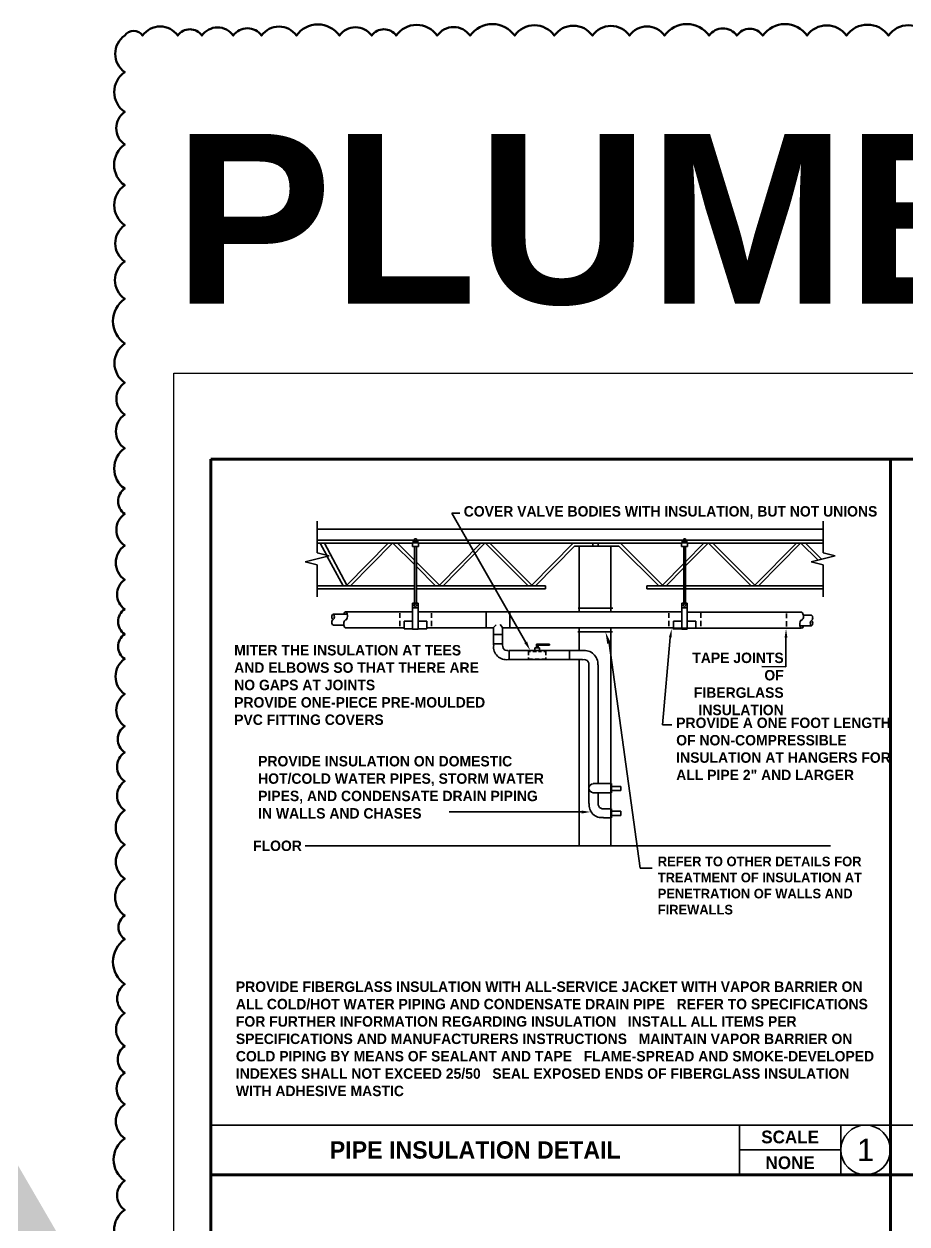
# Model space of a CAD drawing. Header units: inches. Extents: x 2025 to 34930, y -6955 to 4650.
# Drawn here: x 8277.8 to 8589.7, y -2158.5 to -1734.5 of the extents above; entities that cross this region are included whole.
import ezdxf

# ---------------------------------------------------------------- set-up
doc = ezdxf.new("R2010")
doc.units = ezdxf.units.IN
doc.header["$MEASUREMENT"] = 0
doc.layers.get('DEFPOINTS').update_dxf_attribs({"color": 104})
doc.layers.add('PDF-TEXT', color=7, linetype='Continuous', lineweight=35)
doc.layers.add('REV.01', color=1, linetype='Continuous', lineweight=50)
doc.styles.add('Century Gothic_B', font='GOTHICB.TTF', dxfattribs={"height": 6.659722})
doc.styles.add('PDF Arial', font='arial.ttf')
doc.styles.add('PDF Arial Bold', font='arialbd.ttf')
doc.styles.add('SWISS', font='swissl.ttf')
doc.dimstyles.new('STANDARD$7', dxfattribs={"dimscale": 48, "dimtxt": 0.125, "dimasz": 0.125, "dimexe": 0.0625, "dimexo": 0.0625, "dimgap": 0.0625, "dimtad": 1, "dimdec": 0, "dimzin": 3, "dimdsep": 46, "dimlunit": 4, "dimtxsty": 'SWISS', "dimcen": 0.0625, "dimadec": 0, "dimazin": 0, "dimtfac": 1, "dimtdec": 0, "dimtmove": 0, "dimatfit": 3, "dimfxl": 1, "dimfrac": 2, "dimtolj": 1, "dimtzin": 0, "dimarcsym": 0})

msp = doc.modelspace()

# ---------------------------------------------------------------- linework, layer by layer
at = {"layer": 'DEFPOINTS'}
msp.add_lwpolyline([(8330.71, -1857.81), (9797.6, -1857.81), (9797.6, -2938.88), (8330.71, -2938.88)], close=True, dxfattribs=at)
at = {"layer": 'PDF-TEXT', "color": 42, "lineweight": 100}
for p, q in [((8343.83, -2917.77), (8343.83, -1888.19)), ((8343.83, -1888.19), (9787.29, -1888.19)), ((8583.83, -1888.19), (8583.83, -2917.77)), ((8343.83, -2141.08), (9787.29, -2141.08))]:
    msp.add_line(p, q, dxfattribs=at)
at = {"layer": 'PDF-TEXT'}
for p, q in [((8455.04, -1952.95), (8428.95, -1907.25)), ((8428.95, -1907.25), (8431.76, -1907.25)), ((8381.34, -1921.36), (8381.34, -1910.12)), ((8560.04, -1910.12), (8560.04, -1921.36)), ((8381.34, -1912.93), (8560.05, -1912.93)), ((8381.33, -1916.87), (8415.68, -1916.87)), ((8381.5, -1917.93), (8415.01, -1917.93)), ((8384.71, -1922.21), (8382.35, -1917.93)), ((8391.85, -1932.72), (8383.92, -1917.93)), ((8406.46, -1917.93), (8391.85, -1932.72)), ((8407.92, -1917.93), (8393.14, -1932.94)), ((8415.74, -1925.47), (8408.09, -1917.93)), ((8415.74, -1923.95), (8409.67, -1917.93)), ((8415.01, -1917.76), (8417.09, -1917.76)), ((8415.01, -1917.77), (8415.01, -1919.11)), ((8417.09, -1919.11), (8415.01, -1919.11)), ((8415.23, -1917.54), (8416.86, -1917.54)), ((8415.24, -1917.09), (8415.24, -1917.71)), ((8416.87, -1917.09), (8415.24, -1917.09)), ((8415.24, -1917.71), (8416.87, -1917.71)), ((8415.69, -1917.09), (8415.69, -1916.41)), ((8415.69, -1916.41), (8416.42, -1916.41)), ((8415.74, -1939.07), (8415.74, -1919.12)), ((8416.41, -1916.87), (8510.8, -1916.87)), ((8416.41, -1939.07), (8416.41, -1919.12)), ((8416.42, -1916.41), (8416.42, -1917.09)), ((8416.87, -1917.71), (8416.87, -1917.09)), ((8417.09, -1917.76), (8417.09, -1919.11)), ((8417.09, -1917.93), (8509.96, -1917.93)), ((8439.12, -1917.93), (8424.51, -1932.72)), ((8440.58, -1917.93), (8425.8, -1932.94)), ((8455.82, -1932.94), (8440.75, -1917.93)), ((8457.17, -1932.72), (8442.33, -1917.93)), ((8471.79, -1917.93), (8457.17, -1932.72)), ((8472.29, -1918.95), (8458.46, -1932.94)), ((8487.92, -1918.94), (8472.29, -1918.94)), ((8473.92, -1918.95), (8473.92, -1942.22)), ((8478.65, -1917.88), (8478.65, -1919)), ((8480.56, -1917.88), (8480.56, -1919)), ((8485.11, -1918.95), (8485.11, -1942.22)), ((8501.98, -1932.94), (8487.92, -1918.94)), ((8503.32, -1932.72), (8488.48, -1917.93)), ((8510.07, -1917.76), (8512.15, -1917.76)), ((8510.07, -1917.77), (8510.07, -1919.12)), ((8512.15, -1919.11), (8510.07, -1919.11)), ((8510.29, -1917.09), (8511.92, -1917.09)), ((8510.29, -1917.71), (8510.29, -1917.09)), ((8510.29, -1917.54), (8511.93, -1917.54)), ((8511.92, -1917.71), (8510.29, -1917.71)), ((8511.47, -1916.42), (8510.8, -1916.42)), ((8510.8, -1916.42), (8510.8, -1917.09)), ((8510.8, -1939.07), (8510.8, -1919.11)), ((8511.47, -1917.09), (8511.47, -1916.42)), ((8519.4, -1917.93), (8511.47, -1925.91)), ((8517.94, -1917.93), (8511.47, -1924.45)), ((8511.47, -1939.07), (8511.47, -1919.11)), ((8511.48, -1916.86), (8560.04, -1916.86)), ((8511.92, -1917.09), (8511.92, -1917.71)), ((8512.15, -1917.76), (8512.15, -1919.11)), ((8512.21, -1917.93), (8560.04, -1917.93)), ((8534.63, -1932.94), (8519.57, -1917.93)), ((8535.98, -1932.71), (8521.14, -1917.93)), ((8550.6, -1917.93), (8535.98, -1932.72)), ((8552.06, -1917.93), (8537.22, -1932.94)), ((8558.24, -1923.95), (8552.22, -1917.94)), ((8559.48, -1923.61), (8553.8, -1917.94)), ((8377.12, -1924.51), (8385.55, -1922.43)), ((8381.34, -1925.58), (8377.12, -1924.51)), ((8385.55, -1922.43), (8381.34, -1921.36)), ((8390.5, -1932.94), (8384.88, -1922.6)), ((8424.51, -1932.72), (8416.41, -1924.62)), ((8564.26, -1922.43), (8555.83, -1924.51)), ((8555.83, -1924.51), (8560.04, -1925.57)), ((8560.04, -1921.36), (8564.26, -1922.43)), ((8381.34, -1936.82), (8381.34, -1925.58)), ((8423.16, -1932.95), (8416.41, -1926.19)), ((8510.8, -1925.13), (8503.32, -1932.72)), ((8510.8, -1926.65), (8504.56, -1932.94)), ((8560.04, -1925.57), (8560.04, -1936.82)), ((8381.33, -1932.94), (8415.74, -1932.94)), ((8416.42, -1932.94), (8461.95, -1932.94)), ((8461.94, -1932.94), (8461.94, -1934.01)), ((8497.81, -1934.01), (8497.81, -1932.94)), ((8497.81, -1932.94), (8510.8, -1932.94)), ((8511.48, -1932.94), (8560.04, -1932.94)), ((8381.33, -1934.01), (8415.74, -1934.01)), ((8416.42, -1934.01), (8461.95, -1934.01)), ((8510.8, -1934.01), (8497.81, -1934.01)), ((8511.48, -1934.01), (8560.04, -1934.01)), ((8416.98, -1939.07), (8415.06, -1939.07)), ((8415.06, -1939.07), (8415.06, -1948.35)), ((8415.06, -1940.7), (8416.98, -1940.7)), ((8415.74, -1939.46), (8415.57, -1939.69)), ((8415.57, -1939.69), (8415.57, -1939.91)), ((8415.57, -1939.91), (8415.74, -1940.14)), ((8415.96, -1939.35), (8415.74, -1939.46)), ((8415.74, -1940.14), (8415.96, -1940.25)), ((8416.19, -1939.4), (8415.96, -1939.35)), ((8415.96, -1940.25), (8416.19, -1940.2)), ((8416.41, -1939.58), (8416.19, -1939.4)), ((8416.19, -1940.2), (8416.41, -1940.02)), ((8416.47, -1939.8), (8416.41, -1939.58)), ((8416.41, -1940.02), (8416.47, -1939.8)), ((8416.98, -1948.35), (8416.98, -1939.07)), ((8485.72, -1940.93), (8473.47, -1940.93)), ((8512.04, -1939.07), (8510.19, -1939.07)), ((8510.19, -1939.07), (8510.19, -1948.34)), ((8510.19, -1940.7), (8512.04, -1940.7)), ((8510.8, -1939.46), (8510.63, -1939.69)), ((8510.63, -1939.69), (8510.63, -1939.92)), ((8510.63, -1939.92), (8510.8, -1940.14)), ((8511.02, -1939.35), (8510.8, -1939.46)), ((8510.8, -1940.14), (8511.02, -1940.25)), ((8511.24, -1939.41), (8511.02, -1939.35)), ((8511.02, -1940.25), (8511.24, -1940.2)), ((8511.47, -1939.58), (8511.24, -1939.41)), ((8511.24, -1940.2), (8511.47, -1940.03)), ((8511.53, -1939.8), (8511.47, -1939.58)), ((8511.47, -1940.03), (8511.53, -1939.8)), ((8512.04, -1948.34), (8512.04, -1939.07)), ((8386.57, -1943.62), (8386.51, -1943.96)), ((8386.51, -1943.96), (8386.57, -1944.3)), ((8386.57, -1945.53), (8386.51, -1945.87)), ((8386.51, -1945.87), (8386.57, -1946.21)), ((8386.62, -1943.34), (8386.57, -1943.62)), ((8386.57, -1944.3), (8386.62, -1944.58)), ((8386.62, -1945.25), (8386.57, -1945.53)), ((8386.79, -1943.12), (8386.62, -1943.34)), ((8386.62, -1944.58), (8386.79, -1944.8)), ((8386.79, -1945.03), (8386.62, -1945.25)), ((8386.96, -1943.06), (8386.79, -1943.12)), ((8386.79, -1944.8), (8386.96, -1944.86)), ((8386.96, -1944.97), (8386.79, -1945.03)), ((8392.02, -1943.01), (8386.96, -1943.01)), ((8387.13, -1943.12), (8386.96, -1943.06)), ((8386.96, -1944.86), (8387.13, -1944.8)), ((8387.3, -1943.34), (8387.13, -1943.12)), ((8387.13, -1944.8), (8387.3, -1944.58)), ((8387.35, -1943.62), (8387.3, -1943.34)), ((8387.3, -1944.58), (8387.35, -1944.3)), ((8387.41, -1943.96), (8387.35, -1943.62)), ((8387.35, -1944.3), (8387.41, -1943.96)), ((8390.78, -1945.98), (8390.73, -1946.43)), ((8390.84, -1945.59), (8390.78, -1945.98)), ((8391.01, -1945.31), (8390.84, -1945.59)), ((8391.18, -1945.08), (8391.01, -1945.31)), ((8391.4, -1945.03), (8391.18, -1945.08)), ((8391.4, -1942.22), (8414.95, -1942.22)), ((8410.52, -1944.3), (8410.52, -1942.67)), ((8410.52, -1947.27), (8410.52, -1945.37)), ((8412.08, -1945.42), (8415.12, -1945.42)), ((8412.09, -1948.12), (8412.09, -1945.42)), ((8416.92, -1942.22), (8510.18, -1942.22)), ((8416.98, -1945.42), (8420.02, -1945.42)), ((8420.02, -1945.42), (8420.02, -1948.12)), ((8421.75, -1944.3), (8421.75, -1942.67)), ((8421.75, -1947.28), (8421.75, -1945.37)), ((8441.09, -1947.78), (8441.09, -1942.22)), ((8449.42, -1947.78), (8449.42, -1942.21)), ((8505.57, -1944.3), (8505.57, -1942.67)), ((8505.57, -1947.28), (8505.57, -1945.37)), ((8507.2, -1948.12), (8507.2, -1945.42)), ((8507.2, -1945.42), (8510.18, -1945.42)), ((8512.04, -1942.27), (8552.35, -1942.27)), ((8512.04, -1945.42), (8515.13, -1945.42)), ((8515.13, -1945.42), (8515.13, -1948.12)), ((8516.87, -1944.29), (8516.87, -1942.66)), ((8516.87, -1947.27), (8516.87, -1945.36)), ((8547.16, -1944.41), (8547.16, -1942.78)), ((8547.16, -1947.39), (8547.16, -1945.48)), ((8551.89, -1945.7), (8551.78, -1946.15)), ((8552, -1945.36), (8551.89, -1945.7)), ((8552.23, -1945.14), (8552, -1945.36)), ((8552.45, -1945.08), (8552.23, -1945.14)), ((8552.57, -1942.33), (8552.4, -1942.28)), ((8552.4, -1945.08), (8552.62, -1945.03)), ((8552.79, -1942.56), (8552.57, -1942.33)), ((8552.62, -1945.03), (8552.79, -1944.8)), ((8552.9, -1942.84), (8552.79, -1942.56)), ((8552.79, -1944.8), (8552.96, -1944.52)), ((8553.01, -1943.23), (8552.9, -1942.84)), ((8552.96, -1944.52), (8553.07, -1944.13)), ((8553.07, -1943.68), (8553.01, -1943.23)), ((8553.07, -1943.34), (8555.94, -1943.34)), ((8553.07, -1944.13), (8553.07, -1943.68)), ((8555.54, -1945.82), (8555.49, -1946.15)), ((8555.6, -1945.54), (8555.54, -1945.82)), ((8555.77, -1945.31), (8555.6, -1945.54)), ((8555.94, -1945.25), (8555.77, -1945.31)), ((8556.11, -1943.45), (8555.94, -1943.4)), ((8555.94, -1945.19), (8556.11, -1945.14)), ((8556.11, -1945.31), (8555.94, -1945.25)), ((8556.28, -1943.67), (8556.11, -1943.45)), ((8556.11, -1945.14), (8556.28, -1944.91)), ((8556.28, -1945.54), (8556.11, -1945.31)), ((8556.33, -1943.96), (8556.28, -1943.67)), ((8556.28, -1944.91), (8556.33, -1944.63)), ((8556.33, -1945.82), (8556.28, -1945.54)), ((8556.39, -1944.3), (8556.33, -1943.96)), ((8556.33, -1944.63), (8556.39, -1944.3)), ((8556.39, -1946.15), (8556.33, -1945.82)), ((8386.57, -1946.21), (8386.62, -1946.49)), ((8386.62, -1946.49), (8386.79, -1946.71)), ((8386.79, -1946.71), (8386.96, -1946.77)), ((8390.73, -1946.83), (8386.96, -1946.83)), ((8390.73, -1946.43), (8390.78, -1946.88)), ((8390.78, -1946.88), (8390.84, -1947.28)), ((8390.84, -1947.28), (8391.01, -1947.56)), ((8391.01, -1947.56), (8391.18, -1947.78)), ((8391.18, -1947.78), (8391.4, -1947.84)), ((8391.4, -1947.84), (8412.09, -1947.84)), ((8415.12, -1948.12), (8412.09, -1948.12)), ((8415.06, -1948.35), (8416.98, -1948.35)), ((8420.02, -1948.12), (8416.98, -1948.12)), ((8420.06, -1947.78), (8443.62, -1947.78)), ((8443.62, -1947.67), (8444.52, -1946.72)), ((8443.62, -1953.97), (8443.62, -1947.67)), ((8446.83, -1950.15), (8443.62, -1950.15)), ((8446.83, -1947.67), (8445.93, -1946.66)), ((8446.82, -1947.67), (8446.82, -1953.97)), ((8446.83, -1947.78), (8507.2, -1947.78)), ((8485.67, -1949.24), (8473.42, -1949.24)), ((8473.92, -1947.78), (8473.92, -1955.88)), ((8485.11, -1947.78), (8485.11, -2024.91)), ((8506.92, -1947.9), (8552.46, -1947.9)), ((8506.92, -1948.12), (8512.04, -1948.12)), ((8510.18, -1948.12), (8507.2, -1948.12)), ((8510.19, -1948.34), (8512.04, -1948.34)), ((8551.78, -1946.15), (8551.78, -1946.6)), ((8551.78, -1946.6), (8551.84, -1947.05)), ((8551.83, -1947.11), (8555.94, -1947.11)), ((8551.84, -1947.05), (8551.95, -1947.39)), ((8551.95, -1947.39), (8552.12, -1947.72)), ((8552.12, -1947.72), (8552.34, -1947.84)), ((8552.34, -1947.84), (8552.57, -1947.89)), ((8552.57, -1947.89), (8552.79, -1947.78)), ((8552.79, -1947.78), (8552.96, -1947.5)), ((8552.96, -1947.5), (8553.07, -1947.11)), ((8555.49, -1946.15), (8555.54, -1946.49)), ((8555.54, -1946.49), (8555.6, -1946.77)), ((8555.6, -1946.77), (8555.77, -1947)), ((8555.77, -1947), (8555.94, -1947.05)), ((8555.94, -1947.05), (8556.11, -1947)), ((8556.11, -1947), (8556.28, -1946.77)), ((8556.28, -1946.77), (8556.33, -1946.49)), ((8556.33, -1946.49), (8556.39, -1946.15)), ((8446.83, -1953.52), (8443.62, -1953.52)), ((8446.83, -1953.96), (8446.89, -1954.47)), ((8446.89, -1954.47), (8447.05, -1954.97)), ((8458.85, -1954.87), (8458.85, -1953.57)), ((8458.85, -1953.57), (8463.41, -1953.57)), ((8463.41, -1953.97), (8459.42, -1953.97)), ((8459.42, -1953.97), (8459.42, -1954.87)), ((8463.41, -1953.57), (8463.41, -1953.97)), ((8484.43, -1953.24), (8495.45, -2032.75)), ((8506.07, -1951.21), (8503.26, -1982.06)), ((8546.93, -1951.34), (8546.9, -1961.58)), ((8447.05, -1954.97), (8447.34, -1955.43)), ((8447.34, -1955.43), (8447.78, -1955.7)), ((8447.78, -1955.7), (8448.29, -1955.88)), ((8448.29, -1955.88), (8448.8, -1955.88)), ((8449.14, -1959.03), (8449.13, -1955.88)), ((8449.13, -1955.88), (8475.04, -1955.88)), ((8456.67, -1956.15), (8455.99, -1956.15)), ((8455.99, -1956.16), (8455.99, -1957.45)), ((8455.99, -1958.86), (8455.99, -1958.29)), ((8458.8, -1956.16), (8457.56, -1956.16)), ((8458.18, -1955.88), (8458.18, -1954.87)), ((8458.18, -1954.87), (8459.92, -1954.87)), ((8460.6, -1956.16), (8459.53, -1956.16)), ((8459.92, -1954.87), (8459.92, -1955.88)), ((8462.06, -1956.16), (8461.44, -1956.16)), ((8462.06, -1957.45), (8462.06, -1956.16)), ((8462.06, -1958.86), (8462.06, -1958.3)), ((8470.49, -1955.94), (8470.49, -1959.08)), ((8475.04, -1959.03), (8448.79, -1959.03)), ((8457.34, -1958.86), (8455.99, -1958.86)), ((8458.29, -1958.86), (8459.75, -1958.86)), ((8460.71, -1958.86), (8462.06, -1958.86)), ((8473.92, -1959.02), (8473.92, -2024.91)), ((8475.66, -1959.02), (8475.1, -1959.08)), ((8476.17, -1959.14), (8475.66, -1959.02)), ((8476.68, -1959.42), (8476.17, -1959.14)), ((8477.01, -1959.81), (8476.68, -1959.42)), ((8477.3, -1960.32), (8477.01, -1959.81)), ((8477.35, -1960.88), (8477.3, -1960.32)), ((8477.35, -2009.84), (8477.35, -1960.88)), ((8480.55, -1960.88), (8480.55, -2002.87)), ((8546.9, -1961.58), (8538.36, -1961.54)), ((8503.26, -1982.06), (8506.58, -1982.06)), ((8485.27, -2002.87), (8478.87, -2002.87)), ((8485.22, -2003.83), (8488.65, -2003.83)), ((8488.65, -2005.29), (8485.22, -2005.29)), ((8485.27, -2006.08), (8485.27, -2002.87)), ((8488.65, -2003.83), (8488.65, -2005.29)), ((8485.28, -2006.08), (8478.87, -2006.08)), ((8480.55, -2006.08), (8480.55, -2009.84)), ((8474.71, -2012.87), (8428, -2012.87)), ((8480.56, -2009.84), (8480.62, -2010.35)), ((8480.62, -2010.35), (8480.78, -2010.85)), ((8480.78, -2010.85), (8481.06, -2011.3)), ((8481.06, -2011.3), (8481.51, -2011.58)), ((8481.51, -2011.58), (8482.02, -2011.75)), ((8482.02, -2011.75), (8482.53, -2011.75)), ((8485.27, -2011.75), (8482.52, -2011.75)), ((8485.22, -2012.65), (8488.65, -2012.65)), ((8485.27, -2014.91), (8485.27, -2011.75)), ((8488.65, -2012.65), (8488.65, -2014.12)), ((8482.52, -2014.91), (8485.27, -2014.91)), ((8488.65, -2014.12), (8485.22, -2014.12)), ((8377.12, -2024.85), (8562.63, -2024.85)), ((8495.45, -2032.75), (8499.61, -2032.75)), ((9787.29, -2123.5), (8343.83, -2123.5)), ((8530.5, -2141.08), (8530.5, -2123.5)), ((8566.27, -2141.08), (8566.27, -2123.5)), ((8566.27, -2132.28), (8530.5, -2132.28))]:
    msp.add_line(p, q, dxfattribs=at)
msp.add_circle((8575.05, -2132.28), 8.78, dxfattribs=at)
for centre, radius, start, end in [((8448.14, -1954.58), 4.49, 172.7673, 278.3986), ((8475.71, -1960.63), 4.8, 357.0465, 97.9356), ((8478.92, -2004.5), 1.58, 91.6509, 266.3583), ((8481.87, -2010.4), 4.49, 172.8715, 278.4408)]:
    msp.add_arc(centre, radius, start, end, dxfattribs=at)
msp.add_ellipse((8391.4, -1943.61), major_axis=(-0.01, 1.42), ratio=0.477879, start_param=3.128008, end_param=7.407879, dxfattribs=at)
at = {"layer": 'PDF-TEXT', "transparency": 33554559}
for points in [[(8483.77, -1953.46), (8485.06, -1953.01), (8483.2, -1949.35)], [(8505.57, -1951.1), (8506.58, -1951.27), (8506.58, -1948.06)], [(8547.45, -1951.34), (8546.41, -1951.34), (8546.94, -1948.17)], [(8455.48, -1952.67), (8454.52, -1953.18), (8456.55, -1955.71)], [(8474.71, -2012.37), (8474.71, -2013.44), (8477.92, -2012.87)]]:
    msp.add_solid(points, dxfattribs=at)
at = {"layer": 'REV.01'}
msp.add_lwpolyline([(8597.24, -1738.58, 0.520567), (8583.14, -1738.58, 0.520567), (8568.29, -1738.58, 0.520567), (8554.39, -1738.58, 0.520567), (8538.73, -1738.58, 0.520567), (8529.56, -1738.58, 0.520567), (8519.76, -1738.58, 0.520567), (8504.01, -1738.58, 0.520567), (8491.64, -1738.58, 0.520567), (8478.55, -1738.58, 0.520567), (8465.1, -1738.58, 0.520567), (8451.1, -1738.58, 0.520567), (8435.35, -1738.58, 0.520567), (8423.72, -1738.58, 0.520567), (8409.23, -1738.58, 0.520567), (8400.59, -1738.58, 0.520567), (8389.17, -1738.58, 0.520567), (8374.01, -1738.58, 0.520567), (8361.71, -1738.58, 0.520567), (8351.71, -1738.58, 0.520567), (8340.62, -1738.58, 0.520567), (8332.1, -1738.58, 0.520567), (8319.7, -1738.58, 0.520567), (8313.35, -1738.58, 0.520567), (8313.35, -1751.47, 0.520567), (8313.35, -1765.57, 0.520567), (8313.35, -1777.05, 0.520567), (8313.35, -1791.44, 0.520567), (8313.35, -1805.56, 0.520567), (8313.35, -1818.41, 0.520567), (8313.35, -1831.56, 0.520567), (8313.35, -1847.4, 0.520567), (8313.35, -1861.24, 0.520567), (8313.35, -1872.46, 0.520567), (8313.35, -1884.4, 0.520567), (8313.35, -1898.64, 0.520567), (8313.35, -1907.57, 0.520567), (8313.35, -1918.77, 0.520567), (8313.35, -1930.83, 0.520567), (8313.35, -1941.21, 0.520567), (8313.35, -1950.06, 0.520567), (8313.35, -1958.82, 0.520567), (8313.35, -1971.21, 0.520567), (8313.35, -1982.56, 0.520567), (8313.35, -1991.81, 0.520567), (8313.35, -2002.04, 0.520567), (8313.35, -2012.28, 0.520567), (8313.35, -2024.46, 0.520567), (8313.35, -2036.47, 0.520567), (8313.35, -2049.47, 0.520567), (8313.35, -2057.85, 0.520567), (8313.35, -2073.73, 0.520567), (8313.35, -2083.92, 0.520567), (8313.35, -2095.58, 0.520567), (8313.35, -2105.07, 0.520567), (8313.35, -2116.11, 0.520567), (8313.35, -2128.23, 0.520567), (8313.35, -2143.19, 0.520567), (8313.35, -2153.49, 0.520567), (8313.35, -2167.92, 0.520567)], format="xyb", dxfattribs=at)

# ---------------------------------------------------------------- texts
at = {"layer": 'DEFPOINTS', "insert": (8330.71, -1773.3), "char_height": 60, "attachment_point": 1, "style": 'PDF Arial'}
msp.add_mtext('{\\fArial|b1|i0|c0|p34;PLUMBING GENERAL DETAILS}', dxfattribs=at)
at = {"layer": 'PDF-TEXT', "attachment_point": 7, "style": 'Century Gothic_B'}
for s, insert, char_height in [('COVER VALVE BODIES WITH INSULATION, BUT NOT UNIONS', (8433.11, -1909.33), 3.6823), ('FLOOR', (8358.7, -2026.72), 3.682)]:
    msp.add_mtext(s, dxfattribs=dict(at, insert=insert, char_height=char_height))
at = {"layer": 'PDF-TEXT'}
for s, insert, char_height, width, attachment_point, style in [('MITER THE INSULATION AT TEES AND ELBOWS SO THAT THERE ARE NO GAPS AT JOINTS  \\PPROVIDE ONE-PIECE PRE-MOULDED PVC FITTING COVERS', (8352.03, -1953.89), 3.6823, 90.0989, 1, 'Century Gothic_B'), ('TAPE JOINTS OF FIBERGLASS INSULATION', (8546.12, -1956.58), 3.6823, 36.0966, 3, 'Century Gothic_B'), ('PROVIDE A ONE FOOT LENGTH OF NON-COMPRESSIBLE INSULATION AT HANGERS FOR ALL PIPE 2" AND LARGER', (8508.16, -1979.54), 3.6823, 78.1025, 1, 'Century Gothic_B'), ('PROVIDE INSULATION ON DOMESTIC HOT/COLD WATER PIPES, STORM WATER PIPES, AND CONDENSATE DRAIN PIPING IN WALLS AND CHASES', (8360.49, -1993.1), 3.68226, 103.9096, 1, 'Century Gothic_B'), ('{\\H0.925x;REFER TO OTHER DETAILS} {\\H0.925x;FOR TREATMENT OF INSULATION AT PENETRATION OF WALLS AND FIREWALLS}', (8501.64, -2028.65), 3.68226, 87.2729, 1, 'Century Gothic_B'), ('PROVIDE FIBERGLASS INSULATION WITH ALL-SERVICE JACKET WITH VAPOR BARRIER ON ALL COLD/HOT WATER PIPING AND CONDENSATE DRAIN PIPE   REFER TO SPECIFICATIONS FOR FURTHER INFORMATION REGARDING INSULATION   INSTALL ALL ITEMS PER SPECIFICATIONS AND MANUFACTURERS INSTRUCTIONS   MAINTAIN VAPOR BARRIER ON COLD PIPING BY MEANS OF SEALANT AND TAPE   FLAME-SPREAD AND SMOKE-DEVELOPED INDEXES SHALL NOT EXCEED 25/50   SEAL EXPOSED ENDS OF FIBERGLASS INSULATION WITH ADHESIVE MASTIC', (8352.63, -2072.77), 3.68226, 226.9358, 1, 'Century Gothic_B'), ('{\\fCentury Gothic|b1|i0|c0|p34;SCALE}', (8548.39, -2127.74), 4.5, 35.7683, 5, 'PDF Arial Bold'), ('1', (8575.05, -2132.28), 7.89, 17.5595, 5, 'PDF Arial'), ('{\\fCentury Gothic|b1|i0|c0|p34;PIPE INSULATION DETAIL}', (8437.17, -2132.34), 6.1202, 186.6721, 5, 'PDF Arial Bold'), ('{\\fCentury Gothic|b1|i0|c0|p34;NONE}', (8548.39, -2136.83), 4.5, 35.7683, 5, 'PDF Arial Bold')]:
    msp.add_mtext(s, dxfattribs=dict(at, insert=insert, char_height=char_height, width=width, attachment_point=attachment_point, style=style))

# ---------------------------------------------------------------- leaders
for points in [[(8443.53, -2426.52), (8426.85, -2406.29), (8416.2, -2406.29)], [(8490.99, -2426.52), (8509.15, -2414.71), (8527.92, -2414.71)]]:
    msp.add_leader(points, dimstyle='STANDARD$7', override={"dimscale": 4608.000444, "dimtxt": 0.938}, dxfattribs=at)

doc.saveas('drawing.dxf')
